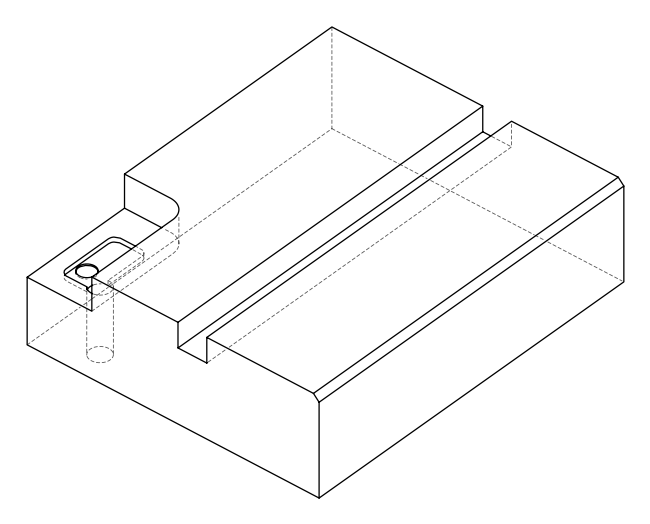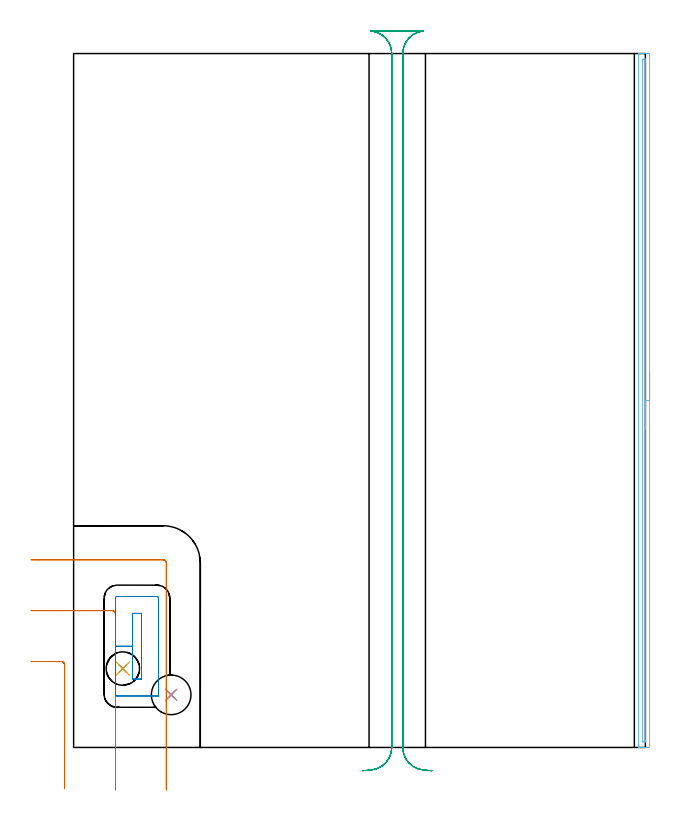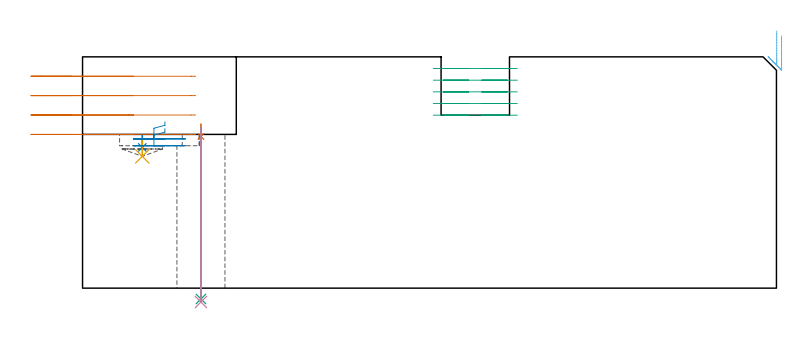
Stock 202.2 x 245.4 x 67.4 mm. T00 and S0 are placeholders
(PLAN: 9 operations, 7 tool changes, 13.6 min)
(1 SPOT_DRILL | STEP1HOLE | NXT0321_9005460120000 | 0.03 min | 2465 mm3)
(2 SPOT_DRILL_1 | STEP1POCKET | NXT0321_9005460120000 | 0.03 min | 2827 mm3)
(3 DRILL_THROUGH_HOLE_INTO_CENTER | STEP1HOLE | NXT0301_062 | 0.21 min | 2936 mm3)
(4 DRILL_TO_ENLARGE_THROUGH_HOLE | STEP1HOLE | NXT0301_104 | 0.21 min | 4963 mm3)
(5 DRILL_BLIND_HOLE_INTO_CENTER | STEP1POCKET | NXT0301_089 | 0.03 min | 275 mm3)
(6 AREA_MILL | FG_CHAMFER_SURFACE | UGT0205_001 | 4.08 min | 1868 mm3)
(7 MILL_CORNER_NOTCH_RECTANGULAR | CORNER_NOTCH_RECTANGULAR | UGT0201_106 | Follow Part, ap 6, ae 75% | 2.5 min | 72511 mm3)
(8 MILL_RECTANGULAR_POCKET | POCKET_RECTANGULAR_STRAIGHT | NXT0201_009 | Follow Part, ap 2, ae 75% | 0.8 min | 2689 mm3)
(9 MILL_RECTANGULAR_SLOT | SLOT_RECTANGULAR | UGT0201_008 | Follow Part, ap 4, ae 75% | 5.7 min | 83051 mm3)
(TOOL NXT0321_9005460120000 | NC Spot Drill, 142deg, 12mm, Carbide, Uncoated | D12 PA142 FL30 Z2)
(TOOL NXT0301_062 | Carbide Drill 9.1mm [860.1-0910-027A1-MM 2214] | D9.1 PA140 FL47 Z2)
(TOOL NXT0301_104 | Carbide Drill 14mm [860.1-1400-112A1-MM 2214] | D14 PA140 FL123 Z2)
(TOOL NXT0301_089 | Carbide Drill 11.8mm [860.1-1180-035A1-MM 2214] | D11.8 PA140 FL55 Z2)
(TOOL UGT0205_001 | Chamfer Mill 20 x 3 x 45 deg. | D20 FL50 Z2)
(TOOL UGT0201_106 | End Mill 24 mm | D24 FL25 Z2)
(TOOL NXT0201_009 | ENDMILL 8mm [2P460-0800-NA 1630] | D8 FL26 Z6)
(TOOL UGT0201_008 | End Mill 16 mm | D16 FL32 Z4)
(OP 1 SPOT_DRILL)
G17 G21 G94 G90
T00 M6
G54
G17 G0 G90 X34.5 Y18.6 S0 M3
G43 Z77.4 H0
G94 G81 G98 Z44.197 F250. R47.8
G80
M5
M2
(OP 2 SPOT_DRILL_1)
G17 G21 G94 G90
T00 M6
G54
G17 G0 G90 X17.4 Y27.9 S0 M3
G43 Z77.4 H0
G94 G81 G98 Z40.992 F250. R44.5
G80
M5
M2
(OP 3 DRILL_THROUGH_HOLE_INTO_CENTER)
G17 G21 G94 G90
T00 M6
G54
G17 G0 G90 X34.5 Y18.6 S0 M3
G43 Z77.4 H1
G94 G73 G98 Z-3.156 F250. Q7.993 R46.8
G80
M5
M2
(OP 4 DRILL_TO_ENLARGE_THROUGH_HOLE)
G17 G21 G94 G90
T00 M6
G54
G17 G0 G90 X34.5 Y18.6 S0 M3
G43 Z77.4 H1
G94 G73 G98 Z-4.048 F250. Q12.212 R46.8
G80
M5
M2
(OP 5 DRILL_BLIND_HOLE_INTO_CENTER)
G17 G21 G94 G90
T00 M6
G54
G17 G0 G90 X17.4 Y27.9 S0 M3
G43 Z77.4 H1
G94 G81 G98 Z38.4 F250. R43.5
G80
M5
M2
(OP 6 AREA_MILL)
G17 G21 G94 G90
T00 M6
G54
G17 G0 G90 X203.7 Y132.7 S1061 M3
G43 Z77.4 H0
Z73.5
G94 G1 Y132.662 Z72.628 F250.
Y132.548 Z71.764
Y132.359 Z70.912
Y132.097 Z70.08
Y131.763 Z69.274
Y131.36 Z68.5
Y130.892 Z67.764
Y130.36 Z67.072
Y129.771 Z66.429
Y129.128 Z65.84
Y128.436 Z65.308
Y127.7 Z64.84
Y126.926 Z64.437
Y126.12 Z64.103
Y125.288 Z63.841
Y124.436 Z63.652
Y123.572 Z63.538
Y122.7 Z63.5
Y0.914
X203.699 Y0.631 Z63.501
X203.693 Y0.027 Z63.503
X203.691 Y0.007 Z63.505
X203.089 Y0. Z64.106
X201.671 Z65.526
X201.304 Z65.892
X200.569 Z66.63
X200.302 Z66.897
X199.867 Y0.002 Z67.325
X199.802 Y0.005 Z67.389
Y0.006
X199.8 Y0.184 Z67.4
Y245.216
X199.803 Y245.39 Z67.388
X199.865 Y245.393 Z67.327
X200.302 Y245.4 Z66.897
X200.569 Z66.631
X201.304 Z65.892
X202.564 Z64.633
X203.089 Y245.397 Z64.106
X203.691 Y245.393 Z63.505
X203.693 Y245.374 Z63.503
X203.699 Y244.769 Z63.501
X203.7 Y244.157 Z63.5
Y122.7
X202.286 Z64.914
Y2.33
X202.285 Y2.241 Z64.915
X202.281 Y2.062 Z64.919
X202.279 Y2.016 Z64.921
X202.272 Y2.009 Z64.928
X202.248 Y2.006 Z64.952
X202.196 Y2.003 Z65.004
X201.722 Y2. Z65.478
X201.304 Y2.001 Z65.896
X201.244 Y2.003 Z65.956
X201.227 Y2.005 Z65.973
X201.223 Y2.008 Z65.977
X201.221 Y2.033 Z65.979
X201.217 Y2.151 Z65.983
X201.214 Y2.509 Z65.986
Y243.07
X201.215 Y243.159 Z65.985
X201.219 Y243.338 Z65.981
X201.221 Y243.384 Z65.979
X201.228 Y243.391 Z65.972
X201.252 Y243.394 Z65.948
X201.304 Y243.397 Z65.896
X201.778 Y243.4 Z65.422
X202.196 Y243.399 Z65.004
X202.256 Y243.398 Z64.944
X202.273 Y243.395 Z64.927
X202.277 Y243.392 Z64.923
X202.279 Y243.367 Z64.921
X202.283 Y243.249 Z64.917
X202.285 Y243.07 Z64.915
X202.286 Y242.98 Z64.914
Y122.7
Y121.828 Z64.952
Y120.964 Z65.066
Y120.112 Z65.255
Y119.28 Z65.517
Y118.474 Z65.851
Y117.7 Z66.254
Y116.964 Z66.723
Y116.272 Z67.254
Y115.629 Z67.843
Y115.04 Z68.486
Y114.508 Z69.178
Y114.04 Z69.914
Y113.637 Z70.688
Y113.303 Z71.494
Y113.041 Z72.326
Y112.852 Z73.178
Y112.738 Z74.043
Y112.7 Z74.914
G0 Z77.4
M5
M2
(OP 7 MILL_CORNER_NOTCH_RECTANGULAR)
G17 G21 G94 G90
T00 M6
G54
G17 G0 G90 X-3.2 Y-14.565 S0 M3
G43 Z77.4 H0
Z61.75
G94 G1 Y-11.565 F250.
Y29.205 F500.
G3 X-4.395 Y30.4 R1.2
G1 X-12.
X-15. F250.
G0 Z77.4
X14.8 Y-15.
Z61.75
G1 Y-12.
Y47.204 F500.
G3 X13.604 Y48.4 R1.2
G1 X-12.
X-15. F250.
G0 Z77.4
X32.8 Y-15.
Z61.75
G1 Y-12.
Y65.204 F500.
G3 X31.604 Y66.4 R1.2
G1 X-12.
X-15. F250.
G0 Z77.4
X-3.2 Y-14.565
Z56.1
G1 Y-11.565
Y29.205 F500.
G3 X-4.395 Y30.4 R1.2
G1 X-12.
X-15. F250.
G0 Z77.4
X14.8 Y-15.
Z56.1
G1 Y-12.
Y47.204 F500.
G3 X13.604 Y48.4 R1.2
G1 X-12.
X-15. F250.
G0 Z77.4
X32.8 Y-15.
Z56.1
G1 Y-12.
Y65.204 F500.
G3 X31.604 Y66.4 R1.2
G1 X-12.
X-15. F250.
G0 Z77.4
X-3.2 Y-14.565
Z50.45
G1 Y-11.565
Y29.205 F500.
G3 X-4.395 Y30.4 R1.2
G1 X-12.
X-15. F250.
G0 Z77.4
X14.8 Y-15.
Z50.45
G1 Y-12.
Y47.204 F500.
G3 X13.604 Y48.4 R1.2
G1 X-12.
X-15. F250.
G0 Z77.4
X32.8 Y-15.
Z50.45
G1 Y-12.
Y65.204 F500.
G3 X31.604 Y66.4 R1.2
G1 X-12.
X-15. F250.
G0 Z77.4
X-3.2 Y-14.565
Z44.8
G1 Y-11.565
Y29.205 F500.
G3 X-4.395 Y30.4 R1.2
G1 X-12.
X-15. F250.
G0 Z77.4
X14.8 Y-15.
Z44.8
G1 Y-12.
Y47.204 F500.
G3 X13.604 Y48.4 R1.2
G1 X-12.
X-15. F250.
G0 Z77.4
X32.8 Y-15.
Z44.8
G1 Y-12.
Y65.204 F500.
G3 X31.604 Y66.4 R1.2
G1 X-12.
X-15. F250.
G0 Z77.4
M5
M2
(OP 8 MILL_RECTANGULAR_POCKET)
G17 G21 G94 G90
T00 M6
G54
G17 G0 G90 X24. Y43.568 S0 M3
G43 Z77.4 H1
Z48.485
G94 G1 Y47.4 Z47.458 F250.
X20.8 Z46.601
Y35.8 Z43.492
Y24.2 F500.
X24.
Y47.4
X20.8
Y35.8
X14.8
Y18.8
G3 X15.4 Y18.2 R0.6
G1 X30.
Y52.8
G3 X29.4 Y53.4 R0.6
G1 X15.4
G3 X14.8 Y52.8 R0.6
G1 Y35.8
Y34.8
G0 X24. Y43.568 Z46.492
G1 Y47.4 Z45.466 F250.
X20.8 Z44.608
Y35.8 Z41.5
Y24.2 F500.
X24.
Y47.4
X20.8
Y35.8
X14.8
Y18.8
G3 X15.4 Y18.2 R0.6
G1 X30.
Y52.8
G3 X29.4 Y53.4 R0.6
G1 X15.4
G3 X14.8 Y52.8 R0.6
G1 Y35.8
Y34.8
G0 Z77.4
M5
M2
(OP 9 MILL_RECTANGULAR_SLOT)
G17 G21 G94 G90
T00 M6
G54
G17 G0 G90 X126.697 Y-8.23 S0 M3
G43 Z77.4 H0
Z64.
G94 G1 X123.708 Y-7.97 F250.
G2 X116.4 Y0. R8. F500.
G1 Y245.4
G2 X123.708 Y253.37 R8.
G1 Y253.4
X105.192
Y253.37
G2 X112.5 Y245.4 R8.
G1 Y0.
G2 X105.192 Y-7.97 R8.
G1 X102.203 Y-8.23 F250.
G0 X126.697 Z60.6
G1 X123.708 Y-7.97
G2 X116.4 Y0. R8. F500.
G1 Y245.4
G2 X123.708 Y253.37 R8.
G1 Y253.4
X105.192
Y253.37
G2 X112.5 Y245.4 R8.
G1 Y0.
G2 X105.192 Y-7.97 R8.
G1 X102.203 Y-8.23 F250.
G0 X126.697 Z57.2
G1 X123.708 Y-7.97
G2 X116.4 Y0. R8. F500.
G1 Y245.4
G2 X123.708 Y253.37 R8.
G1 Y253.4
X105.192
Y253.37
G2 X112.5 Y245.4 R8.
G1 Y0.
G2 X105.192 Y-7.97 R8.
G1 X102.203 Y-8.23 F250.
G0 X126.697 Z53.8
G1 X123.708 Y-7.97
G2 X116.4 Y0. R8. F500.
G1 Y245.4
G2 X123.708 Y253.37 R8.
G1 Y253.4
X105.192
Y253.37
G2 X112.5 Y245.4 R8.
G1 Y0.
G2 X105.192 Y-7.97 R8.
G1 X102.203 Y-8.23 F250.
G0 X126.697 Z50.4
G1 X123.708 Y-7.97
G2 X116.4 Y0. R8. F500.
G1 Y245.4
G2 X123.708 Y253.37 R8.
G1 Y253.4
X105.192
Y253.37
G2 X112.5 Y245.4 R8.
G1 Y0.
G2 X105.192 Y-7.97 R8.
G1 X102.203 Y-8.23 F250.
G0 Z77.4
M5
M2
